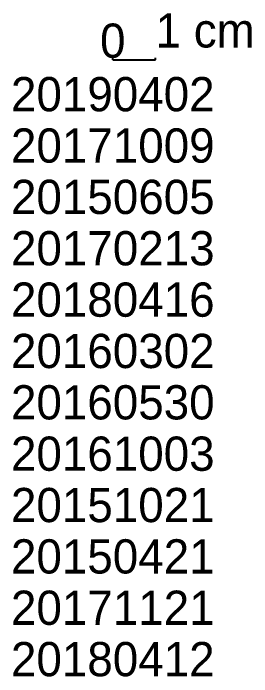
# Model space of a CAD drawing. Header units: millimetres. Extents: x -6 to 13, y -285 to 1.
# Drawn here: x 7.67 to 13.25, y -34.41 to -18.91 of the extents above; entities that cross this region are included whole.
import ezdxf
from ezdxf.enums import TextEntityAlignment as Align

# ---------------------------------------------------------------- set-up
doc = ezdxf.new("R2010")
doc.units = ezdxf.units.MM
for name, color, linetype in [('20150421', 10, 'Continuous'), ('20150605', 3, 'Continuous'), ('20151021', 9, 'Continuous'), ('20160302', 6, 'Continuous'), ('20160530', 7, 'Continuous'), ('20161003', 8, 'Continuous'), ('20170213', 4, 'Continuous'), ('20171009', 2, 'Continuous'), ('20171121', 11, 'Continuous'), ('20180412', 12, 'Continuous'), ('20180416', 5, 'Continuous'), ('20190402', 1, 'Continuous'), ('scale_bar', 7, 'Continuous')]:
    doc.layers.add(name, color=color, linetype=linetype)

msp = doc.modelspace()

# ---------------------------------------------------------------- linework, layer by layer
at = {"layer": 'scale_bar'}
for p, q in [((10, -20), (10, -19.95)), ((11, -20), (11, -19.95)), ((10, -20), (11, -20))]:
    msp.add_line(p, q, dxfattribs=at)

# ---------------------------------------------------------------- texts
at = {"layer": '20150421'}
msp.add_text('20150421', height=0.8, dxfattribs=at).set_placement((10, -32), align=Align.CENTER)
at = {"layer": '20150605'}
msp.add_text('20150605', height=0.8, dxfattribs=at).set_placement((10, -23.6), align=Align.CENTER)
at = {"layer": '20151021'}
msp.add_text('20151021', height=0.8, dxfattribs=at).set_placement((10, -30.8), align=Align.CENTER)
at = {"layer": '20160302'}
msp.add_text('20160302', height=0.8, dxfattribs=at).set_placement((10, -27.2), align=Align.CENTER)
at = {"layer": '20160530'}
msp.add_text('20160530', height=0.8, dxfattribs=at).set_placement((10, -28.4), align=Align.CENTER)
at = {"layer": '20161003'}
msp.add_text('20161003', height=0.8, dxfattribs=at).set_placement((10, -29.6), align=Align.CENTER)
at = {"layer": '20170213'}
msp.add_text('20170213', height=0.8, dxfattribs=at).set_placement((10, -24.8), align=Align.CENTER)
at = {"layer": '20171009'}
msp.add_text('20171009', height=0.8, dxfattribs=at).set_placement((10, -22.4), align=Align.CENTER)
at = {"layer": '20171121'}
msp.add_text('20171121', height=0.8, dxfattribs=at).set_placement((10, -33.2), align=Align.CENTER)
at = {"layer": '20180412'}
msp.add_text('20180412', height=0.8, dxfattribs=at).set_placement((10, -34.4), align=Align.CENTER)
at = {"layer": '20180416'}
msp.add_text('20180416', height=0.8, dxfattribs=at).set_placement((10, -26), align=Align.CENTER)
at = {"layer": '20190402'}
msp.add_text('20190402', height=0.8, dxfattribs=at).set_placement((10, -21.2), align=Align.CENTER)
at = {"layer": 'scale_bar'}
msp.add_text('1 cm', height=0.8, dxfattribs=at).set_placement((11, -19.95), align=Align.BOTTOM_LEFT)
msp.add_text('0', height=0.8, dxfattribs=at).set_placement((10, -19.95), align=Align.CENTER)

doc.saveas('drawing.dxf')
